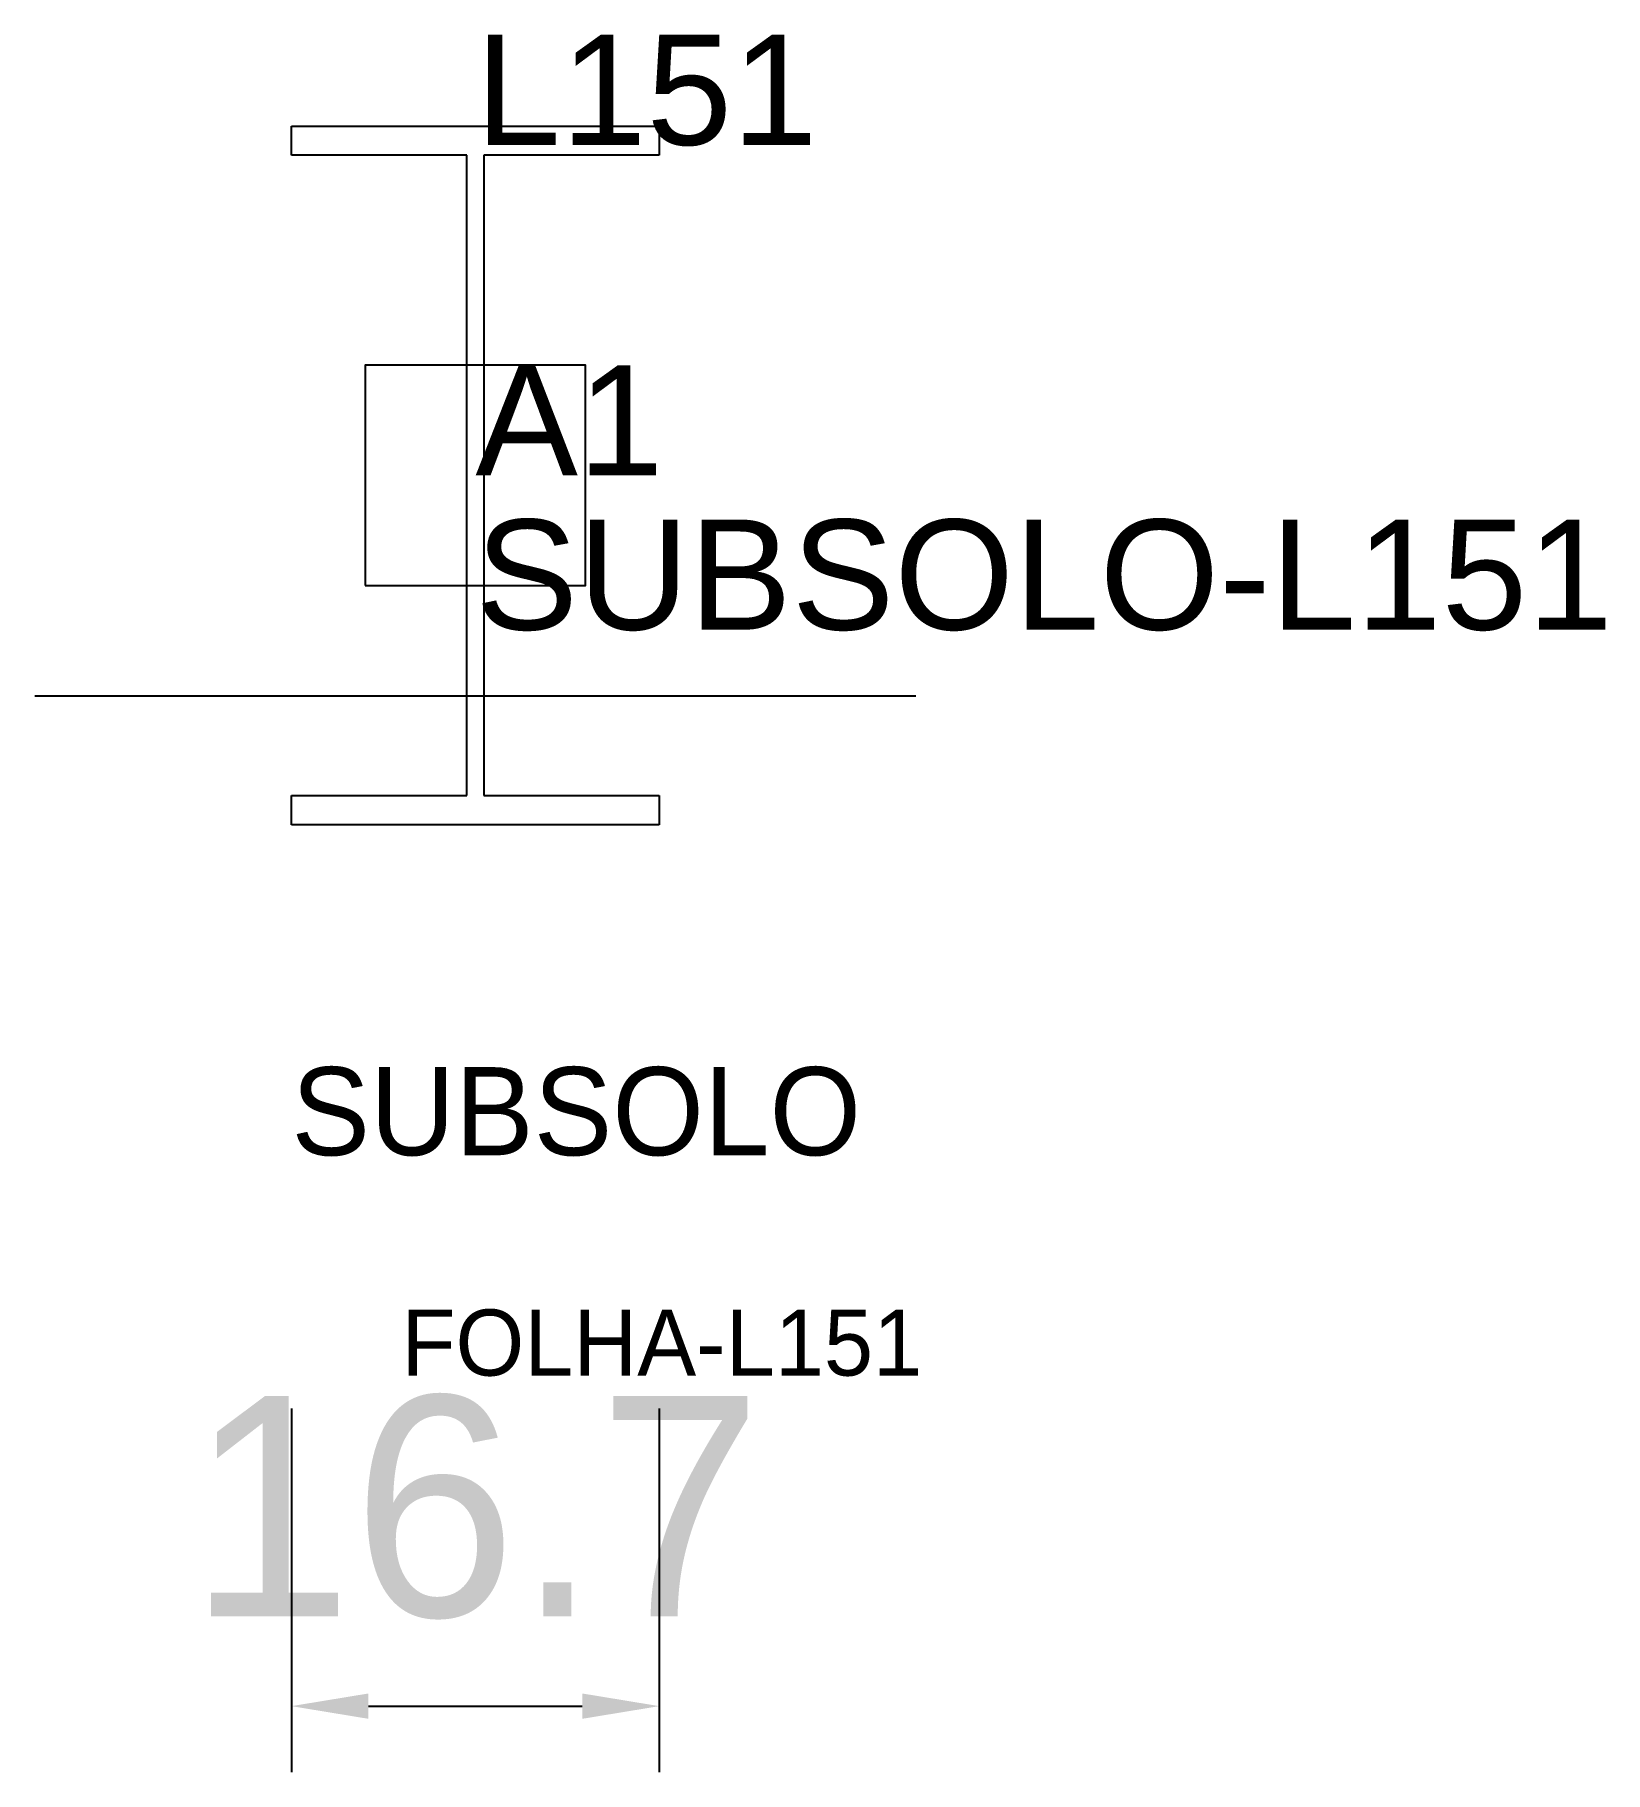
# Model space of a CAD drawing. Header units: metres. Extents: x 210.5 to 281.8, y 126.8 to 205.7.
import ezdxf

# ---------------------------------------------------------------- set-up
doc = ezdxf.new("R2010")
doc.units = ezdxf.units.M
for name, color, linetype in [('3', 3, 'CONTINUOUS'), ('AUX00', 7, 'CONTINUOUS'), ('COTA', 241, 'CONTINUOUS'), ('FOLHA', 255, 'CONTINUOUS'), ('Hachura', 251, 'CONTINUOUS'), ('NOMENCLATURA', 7, 'CONTINUOUS'), ('Nível', 160, 'CONTINUOUS'), ('Painéis', 200, 'CONTINUOUS'), ('Pilares', 5, 'CONTINUOUS'), ('SARR_2.2x7', 40, 'CONTINUOUS')]:
    doc.layers.add(name, color=color, linetype=linetype)
doc.styles.add('ARIAL', font='Arial.ttf')
doc.styles.add('STR_STANDARD', font='arial.ttf')
doc.dimstyles.new('EZ DXF', dxfattribs={"dimtxt": 10, "dimasz": 3.5, "dimexe": 3, "dimexo": 1.5, "dimgap": 1, "dimtad": 1, "dimdec": 1, "dimdsep": 46, "dimcen": 2.5, "dimazin": 3, "dimtfac": 1, "dimtmove": 0, "dimatfit": 3})

msp = doc.modelspace()

# ---------------------------------------------------------------- hatches: boundary and pattern name
at = {"layer": 'Hachura'}
h = msp.add_hatch(dxfattribs=at)
h.set_pattern_fill('ANSI31', scale=50)
h.paths.add_polyline_path([(222.2, 169.8), (222.2, 171.12), (230.17, 171.12), (230.17, 200.18), (222.2, 200.18), (222.2, 201.5), (238.9, 201.5), (238.9, 200.18), (230.93, 200.18), (230.93, 171.12), (238.9, 171.12), (238.9, 169.8)])
h = msp.add_hatch(dxfattribs=at)
h.set_pattern_fill('ANSI31', scale=50)
h.paths.add_polyline_path([(222.2, 169.8), (222.2, 171.12), (230.17, 171.12), (230.17, 200.18), (222.2, 200.18), (222.2, 201.5), (238.9, 201.5), (238.9, 200.18), (230.93, 200.18), (230.93, 171.12), (238.9, 171.12), (238.9, 169.8)])

# ---------------------------------------------------------------- linework, layer by layer
at = {"layer": 'Painéis', "color": 200}
for p, q in [((222.2, 200.18), (222.2, 201.5)), ((222.2, 201.5), (238.9, 201.5)), ((222.2, 200.18), (222.2, 201.5)), ((222.2, 201.5), (238.9, 201.5)), ((238.9, 201.5), (238.9, 200.18)), ((238.9, 201.5), (238.9, 200.18)), ((230.17, 200.18), (222.2, 200.18)), ((230.17, 200.18), (222.2, 200.18)), ((230.17, 171.12), (230.17, 200.18)), ((230.17, 171.12), (230.17, 200.18)), ((238.9, 200.18), (230.93, 200.18)), ((230.93, 200.18), (230.93, 171.12)), ((238.9, 200.18), (230.93, 200.18)), ((230.93, 200.18), (230.93, 171.12)), ((222.2, 169.8), (222.2, 171.12)), ((222.2, 171.12), (230.17, 171.12)), ((222.2, 169.8), (222.2, 171.12)), ((222.2, 171.12), (230.17, 171.12)), ((230.93, 171.12), (238.9, 171.12)), ((230.93, 171.12), (238.9, 171.12)), ((238.9, 171.12), (238.9, 169.8)), ((238.9, 171.12), (238.9, 169.8)), ((238.9, 169.8), (222.2, 169.8)), ((238.9, 169.8), (222.2, 169.8))]:
    msp.add_line(p, q, dxfattribs=at)
at = {"layer": 'Pilares'}
msp.add_lwpolyline([(225.55, 180.65), (235.55, 180.65), (235.55, 190.65), (225.55, 190.65)], close=True, dxfattribs=at)
msp.add_lwpolyline([(225.55, 180.65), (235.55, 180.65), (235.55, 190.65), (225.55, 190.65)], close=True, dxfattribs=at)
at = {"layer": 'SARR_2.2x7'}
msp.add_line((210.55, 175.65), (250.55, 175.65), dxfattribs=at)
msp.add_line((210.55, 175.65), (250.55, 175.65), dxfattribs=at)

# ---------------------------------------------------------------- texts
at = {"layer": '3', "style": 'STR_STANDARD'}
msp.add_text('A1', height=5, dxfattribs=at).set_placement((230.55, 185.65))
msp.add_text('A1', height=5, dxfattribs=at).set_placement((230.55, 185.65))
at = {"layer": 'AUX00', "style": 'STR_STANDARD'}
msp.add_text('SUBSOLO-L151', height=5, dxfattribs=at).set_placement((230.55, 178.65))
msp.add_text('SUBSOLO-L151', height=5, dxfattribs=at).set_placement((230.55, 178.65))
at = {"layer": 'FOLHA'}
msp.add_text('FOLHA-L151', height=3, dxfattribs=at).set_placement((227.2, 144.8))
msp.add_text('FOLHA-L151', height=3, dxfattribs=at).set_placement((227.2, 144.8))
at = {"layer": 'NOMENCLATURA', "insert": (230.55, 205.65), "char_height": 5, "attachment_point": 1, "style": 'ARIAL'}
msp.add_mtext('L151', dxfattribs=at)
msp.add_mtext('L151', dxfattribs=at)
at = {"layer": 'Nível'}
msp.add_text('SUBSOLO', height=4, dxfattribs=at).set_placement((222.2, 154.8))
msp.add_text('SUBSOLO', height=4, dxfattribs=at).set_placement((222.2, 154.8))

# ---------------------------------------------------------------- dimensions: what is measured, and where the dimension line sits
at = {"layer": 'COTA'}
msp.add_linear_dim(base=(222.2, 129.8), p1=(222.2, 144.8), p2=(238.9, 144.8), dimstyle='EZ DXF', dxfattribs=at).render()
msp.add_linear_dim(base=(222.2, 129.8), p1=(222.2, 144.8), p2=(238.9, 144.8), dimstyle='EZ DXF', dxfattribs=at).render()

doc.saveas('drawing.dxf')
